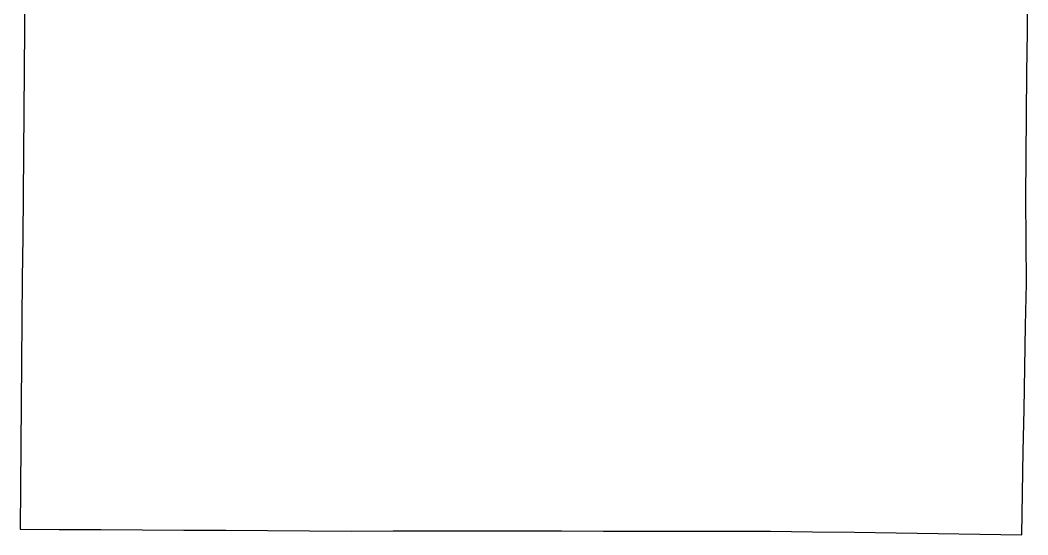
# Model space of a CAD drawing. Header units: metres. Extents: x 5999505 to 6749006, y 1851910 to 2460485.
# Drawn here: x 6313972 to 6345751, y 2125414 to 2141662 of the extents above; entities that cross this region are included whole.
import ezdxf

# ---------------------------------------------------------------- set-up
doc = ezdxf.new("R2010")
doc.units = ezdxf.units.M
doc.layers.add('PLSS_TWP', color=7, linetype='Continuous')

msp = doc.modelspace()

# ---------------------------------------------------------------- linework, layer by layer
at = {"layer": 'PLSS_TWP'}
msp.add_lwpolyline([(6314113.0659, 2142719.2138), (6314105.4541, 2141399.1799), (6314105.452, 2141398.8525), (6314096.5552, 2140084.3691), (6314087.6502, 2138769.8872), (6314078.745, 2137455.406), (6314069.8505, 2136141.2428), (6314069.8486, 2136140.915), (6314055.3638, 2134823.5616), (6314040.8872, 2133506.2094), (6314040.8846, 2133505.8821), (6314029.3069, 2132185.6767), (6314017.7266, 2130865.1555), (6314006.6385, 2129552.4582), (6313995.5588, 2128239.7722), (6313983.9597, 2126917.0992), (6313972.3524, 2125594.4274), (6315200.6043, 2125587.723), (6315200.9328, 2125587.7212), (6316511.8685, 2125580.6326), (6316512.1968, 2125580.6308), (6317823.498, 2125573.7746), (6319134.7993, 2125566.9894), (6319135.1279, 2125566.9868), (6320454.1741, 2125557.2332), (6321773.5409, 2125547.5286), (6323092.9608, 2125541.2329), (6324412.3807, 2125534.9987), (6325740.5711, 2125537.0561), (6327068.7529, 2125539.176), (6328396.9422, 2125541.3689), (6329725.1226, 2125543.614), (6331046.5667, 2125538.281), (6332368.0023, 2125533.0103), (6333689.5745, 2125529.5293), (6335011.1547, 2125526.1205), (6336325.7928, 2125527.8757), (6337640.4303, 2125529.7023), (6338961.7736, 2125513.071), (6340282.7889, 2125496.5059), (6340283.1177, 2125496.5017), (6341601.5854, 2125475.6856), (6342920.063, 2125454.9235), (6342920.3915, 2125454.9189), (6344238.3386, 2125434.2956), (6345556.6161, 2125413.7393), (6345582.5807, 2126733.9727), (6345608.536, 2128054.2071), (6345633.5773, 2129374.4595), (6345658.6175, 2130694.7133), (6345682.5357, 2132020.7), (6345706.4515, 2133346.6775), (6345695.3701, 2134693.2718), (6345684.2824, 2136039.8768), (6345694.3597, 2137357.185), (6345704.4369, 2138674.5044), (6345720.1706, 2139990.3354), (6345735.8963, 2141306.1771), (6345751.4415, 2142626.2383)], dxfattribs=at)
msp.add_lwpolyline([(6314113.0659, 2142719.2138), (6314105.4541, 2141399.1799), (6314105.452, 2141398.8525), (6314096.5552, 2140084.3691), (6314087.6502, 2138769.8872), (6314078.745, 2137455.406), (6314069.8505, 2136141.2428), (6314069.8486, 2136140.915), (6314055.3638, 2134823.5616), (6314040.8872, 2133506.2094), (6314040.8846, 2133505.8821), (6314029.3069, 2132185.6767), (6314017.7266, 2130865.1555), (6314006.6385, 2129552.4582), (6313995.5588, 2128239.7722), (6313983.9597, 2126917.0992), (6313972.3524, 2125594.4274), (6315200.6043, 2125587.723), (6315200.9328, 2125587.7212), (6316511.8685, 2125580.6326), (6316512.1968, 2125580.6308), (6317823.498, 2125573.7746), (6319134.7993, 2125566.9894), (6319135.1279, 2125566.9868), (6320454.1741, 2125557.2332), (6321773.5409, 2125547.5286), (6323092.9608, 2125541.2329), (6324412.3807, 2125534.9987), (6325740.5711, 2125537.0561), (6327068.7529, 2125539.176), (6328396.9422, 2125541.3689), (6329725.1226, 2125543.614), (6331046.5667, 2125538.281), (6332368.0023, 2125533.0103), (6333689.5745, 2125529.5293), (6335011.1547, 2125526.1205), (6336325.7928, 2125527.8757), (6337640.4303, 2125529.7023), (6338961.7736, 2125513.071), (6340282.7889, 2125496.5059), (6340283.1177, 2125496.5017), (6341601.5854, 2125475.6856), (6342920.063, 2125454.9235), (6342920.3915, 2125454.9189), (6344238.3386, 2125434.2956), (6345556.6161, 2125413.7393), (6345582.5807, 2126733.9727), (6345608.536, 2128054.2071), (6345633.5773, 2129374.4595), (6345658.6175, 2130694.7133), (6345682.5357, 2132020.7), (6345706.4515, 2133346.6775), (6345695.3701, 2134693.2718), (6345684.2824, 2136039.8768), (6345694.3597, 2137357.185), (6345704.4369, 2138674.5044), (6345720.1706, 2139990.3354), (6345735.8963, 2141306.1771), (6345751.4415, 2142626.2383)], dxfattribs=at)

doc.saveas('drawing.dxf')
